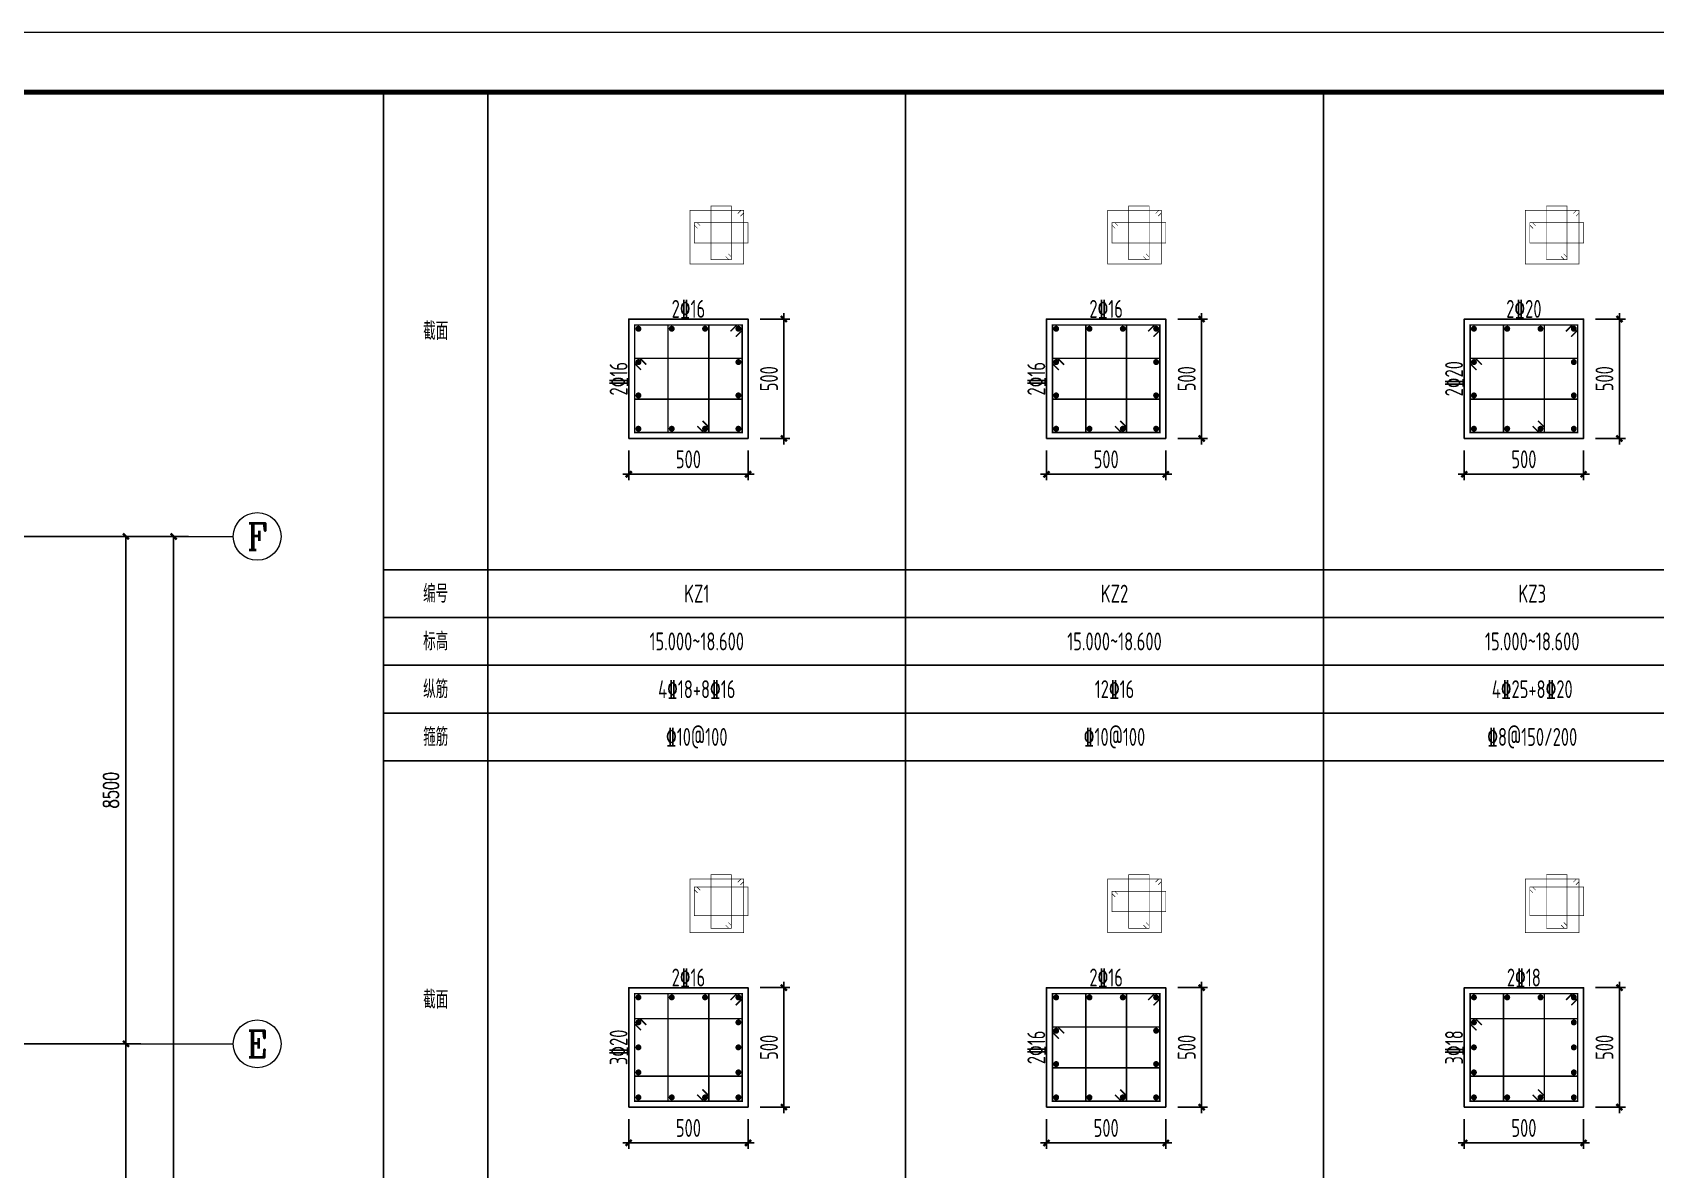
# Model space of a CAD drawing. Extents: x 3968514 to 5230306, y -516551 to -228246.
# Drawn here: x 4978989 to 5006187, y -319199 to -300153 of the extents above; entities that cross this region are included whole.
import ezdxf
from ezdxf.enums import TextEntityAlignment as Align

# ---------------------------------------------------------------- set-up
doc = ezdxf.new("R2010")
doc.units = 0
doc.header["$LTSCALE"] = 1000
doc.header["$MEASUREMENT"] = 0
for name, color, linetype, lineweight in [('AXIS', 3, 'Continuous', 15), ('AXIS_TEXT', 7, 'Continuous', 15), ('COLU-DE', 7, 'Continuous', 25), ('COLU-DE-DIM', 3, 'Continuous', 25), ('COLU-YW', 7, 'Continuous', 25), ('FRAME', 3, 'Continuous', 18), ('REIN-D', 6, 'Continuous', 50), ('REIN-L', 1, 'Continuous', 50), ('TAB', 144, 'Continuous', 25), ('TAB-TEXT', 7, 'Continuous', 25)]:
    doc.layers.add(name, color=color, linetype=linetype, lineweight=lineweight)
doc.styles.add('_TCH_AXIS', font='COMPLEX', dxfattribs={"bigfont": 'GBCBIG'})
doc.styles.add('_TCH_DIM_T3', font='SIMPLEX.shx', dxfattribs={"width": 0.7, "bigfont": 'GBCBIG.shx'})
doc.styles.add('COMPLEX', font='COMPLEX')
doc.styles.add('FromPkpm', font='Tssdeng.shx', dxfattribs={"width": 0.7, "bigfont": 'hztxt.shx'})
doc.dimstyles.new('_TCH_ARCH&&100', dxfattribs={"dimtxt": 255, "dimasz": 100, "dimexe": 250, "dimexo": 300, "dimgap": 122.5, "dimtad": 1, "dimdec": 0, "dimzin": 0, "dimdsep": 46, "dimtxsty": '_TCH_DIM_T3', "dimblk": 'ARCHTICK', "dimcen": 0.09, "dimclrt": 7, "dimazin": 2, "dimtfac": 1, "dimtdec": 0, "dimtix": 1, "dimtmove": 2, "dimatfit": 3, "dimfxl": 150, "dimtolj": 1, "dimtzin": 0, "dimarcsym": 0})
doc.dimstyles.new('Pkpm_1', dxfattribs={"dimtxt": 250, "dimasz": 100, "dimexe": 100, "dimexo": 0.0625, "dimgap": 100, "dimtad": 1, "dimdec": 0, "dimrnd": 1, "dimzin": 0, "dimdsep": 46, "dimtxsty": 'FromPkpm', "dimblk1": 'ARCHTICK', "dimblk2": 'ARCHTICK', "dimsah": 1, "dimcen": 0.09, "dimdle": 100, "dimadec": 0, "dimazin": 0, "dimtfac": 1, "dimtdec": 0, "dimtix": 1, "dimtmove": 2, "dimatfit": 1, "dimfxl": 1, "dimtolj": 1, "dimtzin": 0, "dimarcsym": 0})

# ---------------------------------------------------------------- blocks, each defined once
blk = doc.blocks.new('A$C0B803521')
at = {"layer": 'FRAME', "lineweight": 18}
blk.add_line((-15943, 93652), (-100043, 93652), dxfattribs=at)
at = {"layer": 'FRAME', "lineweight": 140}
blk.add_line((-16943, 92652), (-97543, 92652), dxfattribs=at)
blk = doc.blocks.new('_ArchTick')
at = {"color": 0, "linetype": 'ByBlock', "const_width": 0.4}
blk.add_lwpolyline([(-0.5, -0.5), (0.5, 0.5)], dxfattribs=at)
blk = doc.blocks.new('*D685')
at = {"layer": 'COLU-DE-DIM', "color": 0, "lineweight": -2, "transparency": 16777216}
for p, q in [((5002981, -318353), (5002981, -318853)), ((5004981, -318353), (5004981, -318853)), ((5002881, -318753), (5005081, -318753))]:
    blk.add_line(p, q, dxfattribs=at)
at = {"layer": 'Defpoints', "color": 0, "transparency": 16777216}
for p in [(5002981, -318153), (5004981, -318153), (5004981, -318753)]:
    blk.add_point(p, dxfattribs=at)
at = {"layer": 'COLU-DE-DIM', "color": 0, "lineweight": -2, "transparency": 16777216, "xscale": 100, "yscale": 100, "zscale": 100, "rotation": 180}
blk.add_blockref('_ArchTick', (5002981, -318753), dxfattribs=at)
at = {"layer": 'COLU-DE-DIM', "color": 0, "lineweight": -2, "transparency": 16777216, "xscale": 100, "yscale": 100, "zscale": 100}
blk.add_blockref('_ArchTick', (5004981, -318753), dxfattribs=at)
at = {"layer": 'COLU-DE-DIM', "color": 7, "transparency": 16777216, "insert": (5003981, -318503), "char_height": 300, "attachment_point": 5, "style": 'FromPkpm'}
blk.add_mtext('\\A1;500', dxfattribs=at)
blk = doc.blocks.new('*D684')
at = {"layer": 'COLU-DE-DIM', "color": 0, "lineweight": -2, "transparency": 16777216}
for p, q in [((5005181, -316153), (5005681, -316153)), ((5005581, -318253), (5005581, -316053)), ((5005181, -318153), (5005681, -318153))]:
    blk.add_line(p, q, dxfattribs=at)
at = {"layer": 'Defpoints', "color": 0, "transparency": 16777216}
for p in [(5004981, -316153), (5005581, -316153), (5004981, -318153)]:
    blk.add_point(p, dxfattribs=at)
at = {"layer": 'COLU-DE-DIM', "color": 0, "lineweight": -2, "transparency": 16777216, "xscale": 100, "yscale": 100, "zscale": 100}
for p, rotation in [((5005581, -316153), 90), ((5005581, -318153), 270)]:
    blk.add_blockref('_ArchTick', p, dxfattribs=dict(at, rotation=rotation))
at = {"layer": 'COLU-DE-DIM', "color": 7, "transparency": 16777216, "insert": (5005331, -317153), "char_height": 300, "attachment_point": 5, "rotation": 90, "style": 'FromPkpm'}
blk.add_mtext('\\A1;500', dxfattribs=at)
blk = doc.blocks.new('*D683')
at = {"layer": 'COLU-DE-DIM', "color": 0, "lineweight": -2, "transparency": 16777216}
for p, q in [((4988981, -318353), (4988981, -318853)), ((4990981, -318353), (4990981, -318853)), ((4988881, -318753), (4991081, -318753))]:
    blk.add_line(p, q, dxfattribs=at)
at = {"layer": 'Defpoints', "color": 0, "transparency": 16777216}
for p in [(4988981, -318153), (4990981, -318153), (4990981, -318753)]:
    blk.add_point(p, dxfattribs=at)
at = {"layer": 'COLU-DE-DIM', "color": 0, "lineweight": -2, "transparency": 16777216, "xscale": 100, "yscale": 100, "zscale": 100, "rotation": 180}
blk.add_blockref('_ArchTick', (4988981, -318753), dxfattribs=at)
at = {"layer": 'COLU-DE-DIM', "color": 0, "lineweight": -2, "transparency": 16777216, "xscale": 100, "yscale": 100, "zscale": 100}
blk.add_blockref('_ArchTick', (4990981, -318753), dxfattribs=at)
at = {"layer": 'COLU-DE-DIM', "color": 7, "transparency": 16777216, "insert": (4989981, -318503), "char_height": 300, "attachment_point": 5, "style": 'FromPkpm'}
blk.add_mtext('\\A1;500', dxfattribs=at)
blk = doc.blocks.new('*D682')
at = {"layer": 'COLU-DE-DIM', "color": 0, "lineweight": -2, "transparency": 16777216}
for p, q in [((4991181, -316153), (4991681, -316153)), ((4991581, -318253), (4991581, -316053)), ((4991181, -318153), (4991681, -318153))]:
    blk.add_line(p, q, dxfattribs=at)
at = {"layer": 'Defpoints', "color": 0, "transparency": 16777216}
for p in [(4990981, -316153), (4991581, -316153), (4990981, -318153)]:
    blk.add_point(p, dxfattribs=at)
at = {"layer": 'COLU-DE-DIM', "color": 0, "lineweight": -2, "transparency": 16777216, "xscale": 100, "yscale": 100, "zscale": 100}
for p, rotation in [((4991581, -316153), 90), ((4991581, -318153), 270)]:
    blk.add_blockref('_ArchTick', p, dxfattribs=dict(at, rotation=rotation))
at = {"layer": 'COLU-DE-DIM', "color": 7, "transparency": 16777216, "insert": (4991331, -317153), "char_height": 300, "attachment_point": 5, "rotation": 90, "style": 'FromPkpm'}
blk.add_mtext('\\A1;500', dxfattribs=at)
blk = doc.blocks.new('*D701')
at = {"layer": 'COLU-DE-DIM', "color": 0, "lineweight": -2, "transparency": 16777216}
for p, q in [((5002981, -318353), (5002981, -318853)), ((5004981, -318353), (5004981, -318853)), ((5002881, -318753), (5005081, -318753))]:
    blk.add_line(p, q, dxfattribs=at)
at = {"layer": 'Defpoints', "color": 0, "transparency": 16777216}
for p in [(5002981, -318153), (5004981, -318153), (5004981, -318753)]:
    blk.add_point(p, dxfattribs=at)
at = {"layer": 'COLU-DE-DIM', "color": 0, "lineweight": -2, "transparency": 16777216, "xscale": 100, "yscale": 100, "zscale": 100, "rotation": 180}
blk.add_blockref('_ArchTick', (5002981, -318753), dxfattribs=at)
at = {"layer": 'COLU-DE-DIM', "color": 0, "lineweight": -2, "transparency": 16777216, "xscale": 100, "yscale": 100, "zscale": 100}
blk.add_blockref('_ArchTick', (5004981, -318753), dxfattribs=at)
at = {"layer": 'COLU-DE-DIM', "color": 7, "transparency": 16777216, "insert": (5003981, -318503), "char_height": 300, "attachment_point": 5, "style": 'FromPkpm'}
blk.add_mtext('\\A1;500', dxfattribs=at)
blk = doc.blocks.new('*D700')
at = {"layer": 'COLU-DE-DIM', "color": 0, "lineweight": -2, "transparency": 16777216}
for p, q in [((5005181, -316153), (5005681, -316153)), ((5005581, -318253), (5005581, -316053)), ((5005181, -318153), (5005681, -318153))]:
    blk.add_line(p, q, dxfattribs=at)
at = {"layer": 'Defpoints', "color": 0, "transparency": 16777216}
for p in [(5004981, -316153), (5005581, -316153), (5004981, -318153)]:
    blk.add_point(p, dxfattribs=at)
at = {"layer": 'COLU-DE-DIM', "color": 0, "lineweight": -2, "transparency": 16777216, "xscale": 100, "yscale": 100, "zscale": 100}
for p, rotation in [((5005581, -316153), 90), ((5005581, -318153), 270)]:
    blk.add_blockref('_ArchTick', p, dxfattribs=dict(at, rotation=rotation))
at = {"layer": 'COLU-DE-DIM', "color": 7, "transparency": 16777216, "insert": (5005331, -317153), "char_height": 300, "attachment_point": 5, "rotation": 90, "style": 'FromPkpm'}
blk.add_mtext('\\A1;500', dxfattribs=at)
blk = doc.blocks.new('*D699')
at = {"layer": 'COLU-DE-DIM', "color": 0, "lineweight": -2, "transparency": 16777216}
for p, q in [((4995981, -318353), (4995981, -318853)), ((4997981, -318353), (4997981, -318853)), ((4995881, -318753), (4998081, -318753))]:
    blk.add_line(p, q, dxfattribs=at)
at = {"layer": 'Defpoints', "color": 0, "transparency": 16777216}
for p in [(4995981, -318153), (4997981, -318153), (4997981, -318753)]:
    blk.add_point(p, dxfattribs=at)
at = {"layer": 'COLU-DE-DIM', "color": 0, "lineweight": -2, "transparency": 16777216, "xscale": 100, "yscale": 100, "zscale": 100, "rotation": 180}
blk.add_blockref('_ArchTick', (4995981, -318753), dxfattribs=at)
at = {"layer": 'COLU-DE-DIM', "color": 0, "lineweight": -2, "transparency": 16777216, "xscale": 100, "yscale": 100, "zscale": 100}
blk.add_blockref('_ArchTick', (4997981, -318753), dxfattribs=at)
at = {"layer": 'COLU-DE-DIM', "color": 7, "transparency": 16777216, "insert": (4996981, -318503), "char_height": 300, "attachment_point": 5, "style": 'FromPkpm'}
blk.add_mtext('\\A1;500', dxfattribs=at)
blk = doc.blocks.new('*D698')
at = {"layer": 'COLU-DE-DIM', "color": 0, "lineweight": -2, "transparency": 16777216}
for p, q in [((4998181, -316153), (4998681, -316153)), ((4998581, -318253), (4998581, -316053)), ((4998181, -318153), (4998681, -318153))]:
    blk.add_line(p, q, dxfattribs=at)
at = {"layer": 'Defpoints', "color": 0, "transparency": 16777216}
for p in [(4997981, -316153), (4998581, -316153), (4997981, -318153)]:
    blk.add_point(p, dxfattribs=at)
at = {"layer": 'COLU-DE-DIM', "color": 0, "lineweight": -2, "transparency": 16777216, "xscale": 100, "yscale": 100, "zscale": 100}
for p, rotation in [((4998581, -316153), 90), ((4998581, -318153), 270)]:
    blk.add_blockref('_ArchTick', p, dxfattribs=dict(at, rotation=rotation))
at = {"layer": 'COLU-DE-DIM', "color": 7, "transparency": 16777216, "insert": (4998331, -317153), "char_height": 300, "attachment_point": 5, "rotation": 90, "style": 'FromPkpm'}
blk.add_mtext('\\A1;500', dxfattribs=at)
blk = doc.blocks.new('*D691')
at = {"layer": 'COLU-DE-DIM', "color": 0, "lineweight": -2, "transparency": 16777216}
for p, q in [((4988981, -318353), (4988981, -318853)), ((4990981, -318353), (4990981, -318853)), ((4988881, -318753), (4991081, -318753))]:
    blk.add_line(p, q, dxfattribs=at)
at = {"layer": 'Defpoints', "color": 0, "transparency": 16777216}
for p in [(4988981, -318153), (4990981, -318153), (4990981, -318753)]:
    blk.add_point(p, dxfattribs=at)
at = {"layer": 'COLU-DE-DIM', "color": 0, "lineweight": -2, "transparency": 16777216, "xscale": 100, "yscale": 100, "zscale": 100, "rotation": 180}
blk.add_blockref('_ArchTick', (4988981, -318753), dxfattribs=at)
at = {"layer": 'COLU-DE-DIM', "color": 0, "lineweight": -2, "transparency": 16777216, "xscale": 100, "yscale": 100, "zscale": 100}
blk.add_blockref('_ArchTick', (4990981, -318753), dxfattribs=at)
at = {"layer": 'COLU-DE-DIM', "color": 7, "transparency": 16777216, "insert": (4989981, -318503), "char_height": 300, "attachment_point": 5, "style": 'FromPkpm'}
blk.add_mtext('\\A1;500', dxfattribs=at)
blk = doc.blocks.new('*D690')
at = {"layer": 'COLU-DE-DIM', "color": 0, "lineweight": -2, "transparency": 16777216}
for p, q in [((4991181, -316153), (4991681, -316153)), ((4991581, -318253), (4991581, -316053)), ((4991181, -318153), (4991681, -318153))]:
    blk.add_line(p, q, dxfattribs=at)
at = {"layer": 'Defpoints', "color": 0, "transparency": 16777216}
for p in [(4990981, -316153), (4991581, -316153), (4990981, -318153)]:
    blk.add_point(p, dxfattribs=at)
at = {"layer": 'COLU-DE-DIM', "color": 0, "lineweight": -2, "transparency": 16777216, "xscale": 100, "yscale": 100, "zscale": 100}
for p, rotation in [((4991581, -316153), 90), ((4991581, -318153), 270)]:
    blk.add_blockref('_ArchTick', p, dxfattribs=dict(at, rotation=rotation))
at = {"layer": 'COLU-DE-DIM', "color": 7, "transparency": 16777216, "insert": (4991331, -317153), "char_height": 300, "attachment_point": 5, "rotation": 90, "style": 'FromPkpm'}
blk.add_mtext('\\A1;500', dxfattribs=at)
blk = doc.blocks.new('*D677')
at = {"layer": 'COLU-DE-DIM', "color": 0, "lineweight": -2, "transparency": 16777216}
for p, q in [((4988981, -307153), (4988981, -307653)), ((4990981, -307153), (4990981, -307653)), ((4988881, -307553), (4991081, -307553))]:
    blk.add_line(p, q, dxfattribs=at)
at = {"layer": 'Defpoints', "color": 0, "transparency": 16777216}
for p in [(4988981, -306953), (4990981, -306953), (4990981, -307553)]:
    blk.add_point(p, dxfattribs=at)
at = {"layer": 'COLU-DE-DIM', "color": 0, "lineweight": -2, "transparency": 16777216, "xscale": 100, "yscale": 100, "zscale": 100, "rotation": 180}
blk.add_blockref('_ArchTick', (4988981, -307553), dxfattribs=at)
at = {"layer": 'COLU-DE-DIM', "color": 0, "lineweight": -2, "transparency": 16777216, "xscale": 100, "yscale": 100, "zscale": 100}
blk.add_blockref('_ArchTick', (4990981, -307553), dxfattribs=at)
at = {"layer": 'COLU-DE-DIM', "color": 7, "transparency": 16777216, "insert": (4989981, -307303), "char_height": 300, "attachment_point": 5, "style": 'FromPkpm'}
blk.add_mtext('\\A1;500', dxfattribs=at)
blk = doc.blocks.new('*D676')
at = {"layer": 'COLU-DE-DIM', "color": 0, "lineweight": -2, "transparency": 16777216}
for p, q in [((4991581, -307053), (4991581, -304853)), ((4991181, -304953), (4991681, -304953)), ((4991181, -306953), (4991681, -306953))]:
    blk.add_line(p, q, dxfattribs=at)
at = {"layer": 'Defpoints', "color": 0, "transparency": 16777216}
for p in [(4990981, -304953), (4991581, -304953), (4990981, -306953)]:
    blk.add_point(p, dxfattribs=at)
at = {"layer": 'COLU-DE-DIM', "color": 0, "lineweight": -2, "transparency": 16777216, "xscale": 100, "yscale": 100, "zscale": 100}
for p, rotation in [((4991581, -304953), 90), ((4991581, -306953), 270)]:
    blk.add_blockref('_ArchTick', p, dxfattribs=dict(at, rotation=rotation))
at = {"layer": 'COLU-DE-DIM', "color": 7, "transparency": 16777216, "insert": (4991331, -305953), "char_height": 300, "attachment_point": 5, "rotation": 90, "style": 'FromPkpm'}
blk.add_mtext('\\A1;500', dxfattribs=at)
blk = doc.blocks.new('*D669')
at = {"layer": 'COLU-DE-DIM', "color": 0, "lineweight": -2, "transparency": 16777216}
for p, q in [((4995981, -307153), (4995981, -307653)), ((4997981, -307153), (4997981, -307653)), ((4995881, -307553), (4998081, -307553))]:
    blk.add_line(p, q, dxfattribs=at)
at = {"layer": 'Defpoints', "color": 0, "transparency": 16777216}
for p in [(4995981, -306953), (4997981, -306953), (4997981, -307553)]:
    blk.add_point(p, dxfattribs=at)
at = {"layer": 'COLU-DE-DIM', "color": 0, "lineweight": -2, "transparency": 16777216, "xscale": 100, "yscale": 100, "zscale": 100, "rotation": 180}
blk.add_blockref('_ArchTick', (4995981, -307553), dxfattribs=at)
at = {"layer": 'COLU-DE-DIM', "color": 0, "lineweight": -2, "transparency": 16777216, "xscale": 100, "yscale": 100, "zscale": 100}
blk.add_blockref('_ArchTick', (4997981, -307553), dxfattribs=at)
at = {"layer": 'COLU-DE-DIM', "color": 7, "transparency": 16777216, "insert": (4996981, -307303), "char_height": 300, "attachment_point": 5, "style": 'FromPkpm'}
blk.add_mtext('\\A1;500', dxfattribs=at)
blk = doc.blocks.new('*D668')
at = {"layer": 'COLU-DE-DIM', "color": 0, "lineweight": -2, "transparency": 16777216}
for p, q in [((4998581, -307053), (4998581, -304853)), ((4998181, -304953), (4998681, -304953)), ((4998181, -306953), (4998681, -306953))]:
    blk.add_line(p, q, dxfattribs=at)
at = {"layer": 'Defpoints', "color": 0, "transparency": 16777216}
for p in [(4997981, -304953), (4998581, -304953), (4997981, -306953)]:
    blk.add_point(p, dxfattribs=at)
at = {"layer": 'COLU-DE-DIM', "color": 0, "lineweight": -2, "transparency": 16777216, "xscale": 100, "yscale": 100, "zscale": 100}
for p, rotation in [((4998581, -304953), 90), ((4998581, -306953), 270)]:
    blk.add_blockref('_ArchTick', p, dxfattribs=dict(at, rotation=rotation))
at = {"layer": 'COLU-DE-DIM', "color": 7, "transparency": 16777216, "insert": (4998331, -305953), "char_height": 300, "attachment_point": 5, "rotation": 90, "style": 'FromPkpm'}
blk.add_mtext('\\A1;500', dxfattribs=at)
blk = doc.blocks.new('*D667')
at = {"layer": 'COLU-DE-DIM', "color": 0, "lineweight": -2, "transparency": 16777216}
for p, q in [((5002981, -307153), (5002981, -307653)), ((5004981, -307153), (5004981, -307653)), ((5002881, -307553), (5005081, -307553))]:
    blk.add_line(p, q, dxfattribs=at)
at = {"layer": 'Defpoints', "color": 0, "transparency": 16777216}
for p in [(5002981, -306953), (5004981, -306953), (5004981, -307553)]:
    blk.add_point(p, dxfattribs=at)
at = {"layer": 'COLU-DE-DIM', "color": 0, "lineweight": -2, "transparency": 16777216, "xscale": 100, "yscale": 100, "zscale": 100, "rotation": 180}
blk.add_blockref('_ArchTick', (5002981, -307553), dxfattribs=at)
at = {"layer": 'COLU-DE-DIM', "color": 0, "lineweight": -2, "transparency": 16777216, "xscale": 100, "yscale": 100, "zscale": 100}
blk.add_blockref('_ArchTick', (5004981, -307553), dxfattribs=at)
at = {"layer": 'COLU-DE-DIM', "color": 7, "transparency": 16777216, "insert": (5003981, -307303), "char_height": 300, "attachment_point": 5, "style": 'FromPkpm'}
blk.add_mtext('\\A1;500', dxfattribs=at)
blk = doc.blocks.new('*D666')
at = {"layer": 'COLU-DE-DIM', "color": 0, "lineweight": -2, "transparency": 16777216}
for p, q in [((5005581, -307053), (5005581, -304853)), ((5005181, -304953), (5005681, -304953)), ((5005181, -306953), (5005681, -306953))]:
    blk.add_line(p, q, dxfattribs=at)
at = {"layer": 'Defpoints', "color": 0, "transparency": 16777216}
for p in [(5004981, -304953), (5005581, -304953), (5004981, -306953)]:
    blk.add_point(p, dxfattribs=at)
at = {"layer": 'COLU-DE-DIM', "color": 0, "lineweight": -2, "transparency": 16777216, "xscale": 100, "yscale": 100, "zscale": 100}
for p, rotation in [((5005581, -304953), 90), ((5005581, -306953), 270)]:
    blk.add_blockref('_ArchTick', p, dxfattribs=dict(at, rotation=rotation))
at = {"layer": 'COLU-DE-DIM', "color": 7, "transparency": 16777216, "insert": (5005331, -305953), "char_height": 300, "attachment_point": 5, "rotation": 90, "style": 'FromPkpm'}
blk.add_mtext('\\A1;500', dxfattribs=at)
blk = doc.blocks.new('_AXISO')
blk.add_circle((0, 0), 0.5)
at = {"layer": 'AXIS_TEXT', "style": 'COMPLEX', "width": 1.041667}
blk.add_attdef('A', text='', height=0.56, dxfattribs=at).set_placement((-0.25, -0.28), (0.25, -0.28), align=Align.FIT)
blk = doc.blocks.new('*D1347')
at = {"layer": 'AXIS', "color": 0, "lineweight": -2, "transparency": 16777216}
for p, q in [((19300, 0), (22550, 0)), ((22300, -42000), (22300, 0)), ((19300, -42000), (22550, -42000))]:
    blk.add_line(p, q, dxfattribs=at)
at = {"layer": 'Defpoints', "color": 0, "transparency": 16777216}
for p in [(19000, 0), (22300, 0), (19000, -42000)]:
    blk.add_point(p, dxfattribs=at)
at = {"layer": 'AXIS', "color": 0, "lineweight": -2, "transparency": 16777216, "xscale": 100, "yscale": 100, "zscale": 100}
for p, rotation in [((22300, 0), 90), ((22300, -42000), 270)]:
    blk.add_blockref('_ArchTick', p, dxfattribs=dict(at, rotation=rotation))
at = {"layer": 'AXIS', "color": 7, "transparency": 16777216, "insert": (22050, -21000), "char_height": 255, "attachment_point": 5, "rotation": 90, "style": '_TCH_DIM_T3'}
blk.add_mtext('\\A1;42000', dxfattribs=at)
blk = doc.blocks.new('*D1351')
at = {"layer": 'AXIS', "color": 0, "lineweight": -2, "transparency": 16777216}
for p, q in [((19300, -8500), (21750, -8500)), ((21500, -17000), (21500, -8500)), ((19300, -17000), (21750, -17000))]:
    blk.add_line(p, q, dxfattribs=at)
at = {"layer": 'Defpoints', "color": 0, "transparency": 16777216}
for p in [(19000, -8500), (21500, -8500), (19000, -17000)]:
    blk.add_point(p, dxfattribs=at)
at = {"layer": 'AXIS', "color": 0, "lineweight": -2, "transparency": 16777216, "xscale": 100, "yscale": 100, "zscale": 100}
for p, rotation in [((21500, -8500), 90), ((21500, -17000), 270)]:
    blk.add_blockref('_ArchTick', p, dxfattribs=dict(at, rotation=rotation))
at = {"layer": 'AXIS', "color": 7, "transparency": 16777216, "insert": (21250, -12750), "char_height": 255, "attachment_point": 5, "rotation": 90, "style": '_TCH_DIM_T3'}
blk.add_mtext('\\A1;8500', dxfattribs=at)
blk = doc.blocks.new('*D1352')
at = {"layer": 'AXIS', "color": 0, "lineweight": -2, "transparency": 16777216}
for p, q in [((19300, 0), (21750, 0)), ((21500, -8500), (21500, 0)), ((19300, -8500), (21750, -8500))]:
    blk.add_line(p, q, dxfattribs=at)
at = {"layer": 'Defpoints', "color": 0, "transparency": 16777216}
for p in [(19000, 0), (21500, 0), (19000, -8500)]:
    blk.add_point(p, dxfattribs=at)
at = {"layer": 'AXIS', "color": 0, "lineweight": -2, "transparency": 16777216, "xscale": 100, "yscale": 100, "zscale": 100}
for p, rotation in [((21500, 0), 90), ((21500, -8500), 270)]:
    blk.add_blockref('_ArchTick', p, dxfattribs=dict(at, rotation=rotation))
at = {"layer": 'AXIS', "color": 7, "transparency": 16777216, "insert": (21250, -4250), "char_height": 255, "attachment_point": 5, "rotation": 90, "style": '_TCH_DIM_T3'}
blk.add_mtext('\\A1;8500', dxfattribs=at)
blk = doc.blocks.new('A$Cbcbeac01')
at = {"layer": 'AXIS'}
for p, q in [((19300, 0), (23300, 0)), ((19300, -8500), (23300, -8500))]:
    blk.add_line(p, q, dxfattribs=at)
ref = blk.add_blockref('_AXISO', (23700, 0), dxfattribs=dict(at, xscale=800, yscale=800, zscale=800))
ref.add_attrib('A', 'F', dxfattribs={"layer": 'AXIS_TEXT', "height": 448.3, "style": '_TCH_AXIS', "width": 0.982456}).set_placement((23532.2, -224.2), (23867.8, -224.2), align=Align.FIT)
ref = blk.add_blockref('_AXISO', (23700, -8500), dxfattribs=dict(at, xscale=800, yscale=800, zscale=800))
ref.add_attrib('A', 'E', dxfattribs={"layer": 'AXIS_TEXT', "height": 448.3, "style": '_TCH_AXIS', "width": 0.982456}).set_placement((23532.2, -8724.2), (23867.8, -8724.2), align=Align.FIT)
for p1, p2, distance, picture, middle in [((19000, -42000), (19000, 0), -3300, '*D1347', (22050, -21000)), ((19000, -8500), (19000, 0), -2500, '*D1352', (21250, -4250)), ((19000, -17000), (19000, -8500), -2500, '*D1351', (21250, -12750))]:
    dim = blk.add_aligned_dim(p1=p1, p2=p2, distance=distance, dimstyle='_TCH_ARCH&&100', dxfattribs=at)
    dim.commit()
    dim.dimension.update_dxf_attribs({"geometry": picture, "text_midpoint": middle})

msp = doc.modelspace()

# ---------------------------------------------------------------- linework, layer by layer
at = {"layer": 'COLU-DE'}
for points in [[(4988980.72951, -306953.30351), (4990980.72951, -306953.30351), (4990980.72951, -304953.30351), (4988980.72951, -304953.30351)], [(4995980.72951, -306953.30351), (4997980.72951, -306953.30351), (4997980.72951, -304953.30351), (4995980.72951, -304953.30351)], [(5002980.72951, -306953.30351), (5004980.72951, -306953.30351), (5004980.72951, -304953.30351), (5002980.72951, -304953.30351)], [(4988980.72951, -318153.30351), (4990980.72951, -318153.30351), (4990980.72951, -316153.30351), (4988980.72951, -316153.30351)], [(4995980.72951, -318153.30351), (4997980.72951, -318153.30351), (4997980.72951, -316153.30351), (4995980.72951, -316153.30351)], [(5002980.72951, -318153.30351), (5004980.72951, -318153.30351), (5004980.72951, -316153.30351), (5002980.72951, -316153.30351)]]:
    msp.add_lwpolyline(points, close=True, dxfattribs=at)
at = {"layer": 'REIN-D', "const_width": 50}
for points in [[(4989168.22951, -305115.80351, 1), (4989118.22951, -305115.80351, 1)], [(4989726.56252, -305115.80351, 1), (4989676.56252, -305115.80351, 1)], [(4990284.8965, -305115.80351, 1), (4990234.8965, -305115.80351, 1)], [(4990843.22951, -305115.80351, 1), (4990793.22951, -305115.80351, 1)], [(4996168.22951, -305115.80351, 1), (4996118.22951, -305115.80351, 1)], [(4996726.56276, -305115.80351, 1), (4996676.56276, -305115.80351, 1)], [(4997284.89626, -305115.80351, 1), (4997234.89626, -305115.80351, 1)], [(4997843.22951, -305115.80351, 1), (4997793.22951, -305115.80351, 1)], [(5003168.22951, -305115.80351, 1), (5003118.22951, -305115.80351, 1)], [(5003726.56276, -305115.80351, 1), (5003676.56276, -305115.80351, 1)], [(5004284.89626, -305115.80351, 1), (5004234.89626, -305115.80351, 1)], [(5004843.22951, -305115.80351, 1), (5004793.22951, -305115.80351, 1)], [(4989168.22951, -305674.13652, 1), (4989118.22951, -305674.13652, 1)], [(4990843.22951, -305674.13652, 1), (4990793.22951, -305674.13652, 1)], [(4996168.22951, -305674.13652, 1), (4996118.22951, -305674.13652, 1)], [(4997843.22951, -305674.13652, 1), (4997793.22951, -305674.13652, 1)], [(5003168.22951, -305674.13652, 1), (5003118.22951, -305674.13652, 1)], [(5004843.22951, -305674.13652, 1), (5004793.22951, -305674.13652, 1)], [(4989168.22951, -306232.4705, 1), (4989118.22951, -306232.4705, 1)], [(4990843.22951, -306232.4705, 1), (4990793.22951, -306232.4705, 1)], [(4996168.22951, -306232.4705, 1), (4996118.22951, -306232.4705, 1)], [(4997843.22951, -306232.4705, 1), (4997793.22951, -306232.4705, 1)], [(5003168.22951, -306232.4705, 1), (5003118.22951, -306232.4705, 1)], [(5004843.22951, -306232.4705, 1), (5004793.22951, -306232.4705, 1)], [(4989168.22951, -306790.80351, 1), (4989118.22951, -306790.80351, 1)], [(4989726.56252, -306790.80351, 1), (4989676.56252, -306790.80351, 1)], [(4990284.8965, -306790.80351, 1), (4990234.8965, -306790.80351, 1)], [(4990843.22951, -306790.80351, 1), (4990793.22951, -306790.80351, 1)], [(4996168.22951, -306790.80351, 1), (4996118.22951, -306790.80351, 1)], [(4996726.56276, -306790.80351, 1), (4996676.56276, -306790.80351, 1)], [(4997284.89626, -306790.80351, 1), (4997234.89626, -306790.80351, 1)], [(4997843.22951, -306790.80351, 1), (4997793.22951, -306790.80351, 1)], [(5003168.22951, -306790.80351, 1), (5003118.22951, -306790.80351, 1)], [(5003726.56276, -306790.80351, 1), (5003676.56276, -306790.80351, 1)], [(5004284.89626, -306790.80351, 1), (5004234.89626, -306790.80351, 1)], [(5004843.22951, -306790.80351, 1), (5004793.22951, -306790.80351, 1)], [(4989168.22951, -316315.80351, 1), (4989118.22951, -316315.80351, 1)], [(4989726.56349, -316315.80351, 1), (4989676.56349, -316315.80351, 1)], [(4990284.89552, -316315.80351, 1), (4990234.89552, -316315.80351, 1)], [(4990843.22951, -316315.80351, 1), (4990793.22951, -316315.80351, 1)], [(4996168.22951, -316315.80351, 1), (4996118.22951, -316315.80351, 1)], [(4996726.56349, -316315.80351, 1), (4996676.56349, -316315.80351, 1)], [(4997284.89552, -316315.80351, 1), (4997234.89552, -316315.80351, 1)], [(4997843.22951, -316315.80351, 1), (4997793.22951, -316315.80351, 1)], [(5003168.22951, -316315.80351, 1), (5003118.22951, -316315.80351, 1)], [(5003726.56154, -316315.80351, 1), (5003676.56154, -316315.80351, 1)], [(5004284.89748, -316315.80351, 1), (5004234.89748, -316315.80351, 1)], [(5004843.22951, -316315.80351, 1), (5004793.22951, -316315.80351, 1)], [(4989168.22951, -316734.55351, 1), (4989118.22951, -316734.55351, 1)], [(4990843.22951, -316734.55351, 1), (4990793.22951, -316734.55351, 1)], [(4996168.22951, -316874.13652, 1), (4996118.22951, -316874.13652, 1)], [(4997843.22951, -316874.13652, 1), (4997793.22951, -316874.13652, 1)], [(5003168.22951, -316734.55351, 1), (5003118.22951, -316734.55351, 1)], [(5004843.22951, -316734.55351, 1), (5004793.22951, -316734.55351, 1)], [(4989168.22951, -317153.30351, 1), (4989118.22951, -317153.30351, 1)], [(4990843.22951, -317153.30351, 1), (4990793.22951, -317153.30351, 1)], [(5003168.22951, -317153.30351, 1), (5003118.22951, -317153.30351, 1)], [(5004843.22951, -317153.30351, 1), (5004793.22951, -317153.30351, 1)], [(4996168.22951, -317432.4705, 1), (4996118.22951, -317432.4705, 1)], [(4997843.22951, -317432.4705, 1), (4997793.22951, -317432.4705, 1)], [(4989168.22951, -317572.05351, 1), (4989118.22951, -317572.05351, 1)], [(4990843.22951, -317572.05351, 1), (4990793.22951, -317572.05351, 1)], [(5003168.22951, -317572.05351, 1), (5003118.22951, -317572.05351, 1)], [(5004843.22951, -317572.05351, 1), (5004793.22951, -317572.05351, 1)], [(4989168.22951, -317990.80351, 1), (4989118.22951, -317990.80351, 1)], [(4989726.56349, -317990.80351, 1), (4989676.56349, -317990.80351, 1)], [(4990284.89552, -317990.80351, 1), (4990234.89552, -317990.80351, 1)], [(4990843.22951, -317990.80351, 1), (4990793.22951, -317990.80351, 1)], [(4996168.22951, -317990.80351, 1), (4996118.22951, -317990.80351, 1)], [(4996726.56349, -317990.80351, 1), (4996676.56349, -317990.80351, 1)], [(4997284.89552, -317990.80351, 1), (4997234.89552, -317990.80351, 1)], [(4997843.22951, -317990.80351, 1), (4997793.22951, -317990.80351, 1)], [(5003168.22951, -317990.80351, 1), (5003118.22951, -317990.80351, 1)], [(5003726.56154, -317990.80351, 1), (5003676.56154, -317990.80351, 1)], [(5004284.89748, -317990.80351, 1), (5004234.89748, -317990.80351, 1)], [(5004843.22951, -317990.80351, 1), (5004793.22951, -317990.80351, 1)]]:
    msp.add_lwpolyline(points, format="xyb", close=True, dxfattribs=at)
at = {"layer": 'REIN-L'}
for points, const_width in [([(4990852.7383, -303230.48906), (4990905.72951, -303177.49784), (4990905.72951, -303133.30351), (4990005.72951, -303133.30351), (4990005.72951, -304033.30351), (4990905.72951, -304033.30351), (4990905.72951, -303133.30351), (4990861.53517, -303133.30351), (4990808.54396, -303186.29472)], 10), ([(4997852.73805, -303230.48906), (4997905.72951, -303177.49784), (4997905.72951, -303133.30351), (4997005.72951, -303133.30351), (4997005.72951, -304033.30351), (4997905.72951, -304033.30351), (4997905.72951, -303133.30351), (4997861.53517, -303133.30351), (4997808.54396, -303186.29472)], 10), ([(5004852.7383, -303230.48906), (5004905.72951, -303177.49784), (5004905.72951, -303133.30351), (5004005.72951, -303133.30351), (5004005.72951, -304033.30351), (5004905.72951, -304033.30351), (5004905.72951, -303133.30351), (5004861.53517, -303133.30351), (5004808.54396, -303186.29472)], 10), ([(4990774.74709, -305247.6746), (4990880.72951, -305141.69218), (4990880.72951, -305053.30351), (4989080.72951, -305053.30351), (4989080.72951, -306853.30351), (4990880.72951, -306853.30351), (4990880.72951, -305053.30351), (4990792.34084, -305053.30351), (4990686.35842, -305159.28593)], 25), ([(4997774.7466, -305247.6746), (4997880.72951, -305141.69218), (4997880.72951, -305053.30351), (4996080.72951, -305053.30351), (4996080.72951, -306853.30351), (4997880.72951, -306853.30351), (4997880.72951, -305053.30351), (4997792.34108, -305053.30351), (4997686.35842, -305159.28593)], 25), ([(5004774.7466, -305247.6746), (5004880.72951, -305141.69218), (5004880.72951, -305053.30351), (5003080.72951, -305053.30351), (5003080.72951, -306853.30351), (5004880.72951, -306853.30351), (5004880.72951, -305053.30351), (5004792.34133, -305053.30351), (5004686.35842, -305159.28593)], 25), ([(4990852.73732, -314430.48906), (4990905.72951, -314377.49784), (4990905.72951, -314333.30351), (4990005.72951, -314333.30351), (4990005.72951, -315233.30351), (4990905.72951, -315233.30351), (4990905.72951, -314333.30351), (4990861.53615, -314333.30351), (4990808.54396, -314386.29472)], 10), ([(4997852.73732, -314430.48906), (4997905.72951, -314377.49784), (4997905.72951, -314333.30351), (4997005.72951, -314333.30351), (4997005.72951, -315233.30351), (4997905.72951, -315233.30351), (4997905.72951, -314333.30351), (4997861.53615, -314333.30351), (4997808.54396, -314386.29472)], 10), ([(5004852.73732, -314430.48906), (5004905.72951, -314377.49784), (5004905.72951, -314333.30351), (5004005.72951, -314333.30351), (5004005.72951, -315233.30351), (5004905.72951, -315233.30351), (5004905.72951, -314333.30351), (5004861.5342, -314333.30351), (5004808.54201, -314386.29472)], 10), ([(4990774.74709, -316447.6746), (4990880.72951, -316341.69218), (4990880.72951, -316253.30351), (4989080.72951, -316253.30351), (4989080.72951, -318053.30351), (4990880.72951, -318053.30351), (4990880.72951, -316253.30351), (4990792.34084, -316253.30351), (4990686.35842, -316359.28593)], 25), ([(4997774.74709, -316447.6746), (4997880.72951, -316341.69218), (4997880.72951, -316253.30351), (4996080.72951, -316253.30351), (4996080.72951, -318053.30351), (4997880.72951, -318053.30351), (4997880.72951, -316253.30351), (4997792.34084, -316253.30351), (4997686.35842, -316359.28593)], 25), ([(5004774.74513, -316447.6746), (5004880.72951, -316341.69218), (5004880.72951, -316253.30351), (5003080.72951, -316253.30351), (5003080.72951, -318053.30351), (5004880.72951, -318053.30351), (5004880.72951, -316253.30351), (5004792.34279, -316253.30351), (5004686.35842, -316359.28593)], 25)]:
    msp.add_lwpolyline(points, dxfattribs=dict(at, const_width=const_width))
at = {"layer": 'REIN-L', "color": 6}
for points, const_width in [([(4990604.37697, -303905.3123), (4990657.36818, -303958.30351), (4990701.56252, -303958.30351), (4990701.56252, -303058.30351), (4990359.8965, -303058.30351), (4990359.8965, -303958.30351), (4990701.56252, -303958.30351), (4990701.56252, -303914.10917), (4990648.57131, -303861.11796)], 10), ([(4997604.37746, -303905.3123), (4997657.36867, -303958.30351), (4997701.56276, -303958.30351), (4997701.56276, -303058.30351), (4997359.89626, -303058.30351), (4997359.89626, -303958.30351), (4997701.56276, -303958.30351), (4997701.56276, -303914.10917), (4997648.57155, -303861.11796)], 10), ([(5004604.37746, -303905.3123), (5004657.36867, -303958.30351), (5004701.56301, -303958.30351), (5004701.56301, -303058.30351), (5004359.89626, -303058.30351), (5004359.89626, -303958.30351), (5004701.56301, -303958.30351), (5004701.56301, -303914.10917), (5004648.57131, -303861.11796)], 10), ([(4990177.91506, -303390.46171), (4990124.92385, -303337.4705), (4990080.72951, -303337.4705), (4990080.72951, -303679.13652), (4990980.72951, -303679.13652), (4990980.72951, -303337.4705), (4990080.72951, -303337.4705), (4990080.72951, -303381.66435), (4990133.72072, -303434.65605)], 10), ([(4997177.91506, -303390.46171), (4997124.9236, -303337.4705), (4997080.72951, -303337.4705), (4997080.72951, -303679.13652), (4997980.72951, -303679.13652), (4997980.72951, -303337.4705), (4997080.72951, -303337.4705), (4997080.72951, -303381.66435), (4997133.72096, -303434.65605)], 10), ([(5004177.91506, -303390.46171), (5004124.9236, -303337.4705), (5004080.72951, -303337.4705), (5004080.72951, -303679.13652), (5004980.72951, -303679.13652), (5004980.72951, -303337.4705), (5004080.72951, -303337.4705), (5004080.72951, -303381.66435), (5004133.72096, -303434.65605)], 10), ([(4990128.02541, -306747.32109), (4990234.00783, -306853.30351), (4990322.3965, -306853.30351), (4990322.3965, -305053.30351), (4989639.06252, -305053.30351), (4989639.06252, -306853.30351), (4990322.3965, -306853.30351), (4990322.3965, -306764.91484), (4990216.4131, -306658.93242)], 25), ([(4997128.02516, -306747.32109), (4997234.00783, -306853.30351), (4997322.39626, -306853.30351), (4997322.39626, -305053.30351), (4996639.06276, -305053.30351), (4996639.06276, -306853.30351), (4997322.39626, -306853.30351), (4997322.39626, -306764.91484), (4997216.41335, -306658.93242)], 25), ([(5004128.02516, -306747.32109), (5004234.00783, -306853.30351), (5004322.39626, -306853.30351), (5004322.39626, -305053.30351), (5003639.06276, -305053.30351), (5003639.06276, -306853.30351), (5004322.39626, -306853.30351), (5004322.39626, -306764.91484), (5004216.41335, -306658.93242)], 25), ([(4989275.1006, -305717.61992), (4989169.11818, -305611.63652), (4989080.72951, -305611.63652), (4989080.72951, -306294.9705), (4990880.72951, -306294.9705), (4990880.72951, -305611.63652), (4989080.72951, -305611.63652), (4989080.72951, -305700.02519), (4989186.71193, -305806.00761)], 25), ([(4996275.1006, -305717.61992), (4996169.11769, -305611.63652), (4996080.72951, -305611.63652), (4996080.72951, -306294.9705), (4997880.72951, -306294.9705), (4997880.72951, -305611.63652), (4996080.72951, -305611.63652), (4996080.72951, -305700.02519), (4996186.71242, -305806.00761)], 25), ([(5003275.1006, -305717.61992), (5003169.11769, -305611.63652), (5003080.72951, -305611.63652), (5003080.72951, -306294.9705), (5004880.72951, -306294.9705), (5004880.72951, -305611.63652), (5003080.72951, -305611.63652), (5003080.72951, -305700.02519), (5003186.71242, -305806.00761)], 25), ([(4990604.37795, -315105.3123), (4990657.36818, -315158.30351), (4990701.56349, -315158.30351), (4990701.56349, -314258.30351), (4990359.89552, -314258.30351), (4990359.89552, -315158.30351), (4990701.56349, -315158.30351), (4990701.56349, -315114.10917), (4990648.57131, -315061.11796)], 10), ([(4997604.37795, -315105.3123), (4997657.36818, -315158.30351), (4997701.56349, -315158.30351), (4997701.56349, -314258.30351), (4997359.89552, -314258.30351), (4997359.89552, -315158.30351), (4997701.56349, -315158.30351), (4997701.56349, -315114.10917), (4997648.57131, -315061.11796)], 10), ([(5004604.37795, -315105.3123), (5004657.37013, -315158.30351), (5004701.56154, -315158.30351), (5004701.56154, -314258.30351), (5004359.89748, -314258.30351), (5004359.89748, -315158.30351), (5004701.56154, -315158.30351), (5004701.56154, -315114.10917), (5004648.57326, -315061.11796)], 10), ([(4990177.91506, -314520.66972), (4990124.92287, -314467.67851), (4990080.72951, -314467.67851), (4990080.72951, -314948.92851), (4990980.72951, -314948.92851), (4990980.72951, -314467.67851), (4990080.72951, -314467.67851), (4990080.72951, -314511.87284), (4990133.7217, -314564.86406)], 10), ([(4997177.91506, -314590.46171), (4997124.92287, -314537.4705), (4997080.72951, -314537.4705), (4997080.72951, -314879.13652), (4997980.72951, -314879.13652), (4997980.72951, -314537.4705), (4997080.72951, -314537.4705), (4997080.72951, -314581.66435), (4997133.7217, -314634.65605)], 10), ([(5004177.91701, -314520.66972), (5004124.92482, -314467.67851), (5004080.72951, -314467.67851), (5004080.72951, -314948.92851), (5004980.72951, -314948.92851), (5004980.72951, -314467.67851), (5004080.72951, -314467.67851), (5004080.72951, -314511.87284), (5004133.7217, -314564.86406)], 10), ([(4990128.02443, -317947.32109), (4990234.00685, -318053.30351), (4990322.39552, -318053.30351), (4990322.39552, -316253.30351), (4989639.06349, -316253.30351), (4989639.06349, -318053.30351), (4990322.39552, -318053.30351), (4990322.39552, -317964.91484), (4990216.4131, -317858.93242)], 25), ([(4997128.02443, -317947.32109), (4997234.00685, -318053.30351), (4997322.39552, -318053.30351), (4997322.39552, -316253.30351), (4996639.06349, -316253.30351), (4996639.06349, -318053.30351), (4997322.39552, -318053.30351), (4997322.39552, -317964.91484), (4997216.4131, -317858.93242)], 25), ([(5004128.02638, -317947.32109), (5004234.00685, -318053.30351), (5004322.39748, -318053.30351), (5004322.39748, -316253.30351), (5003639.06154, -316253.30351), (5003639.06154, -318053.30351), (5004322.39748, -318053.30351), (5004322.39748, -317964.91484), (5004216.4131, -317858.93242)], 25), ([(4989275.1006, -316778.03593), (4989169.11818, -316672.05351), (4989080.72951, -316672.05351), (4989080.72951, -317634.55351), (4990880.72951, -317634.55351), (4990880.72951, -316672.05351), (4989080.72951, -316672.05351), (4989080.72951, -316760.44218), (4989186.71193, -316866.4246)], 25), ([(4996275.1006, -316917.61992), (4996169.11818, -316811.63652), (4996080.72951, -316811.63652), (4996080.72951, -317494.9705), (4997880.72951, -317494.9705), (4997880.72951, -316811.63652), (4996080.72951, -316811.63652), (4996080.72951, -316900.02519), (4996186.71193, -317006.00761)], 25), ([(5003275.1006, -316778.03593), (5003169.11623, -316672.05351), (5003080.72951, -316672.05351), (5003080.72951, -317634.55351), (5004880.72951, -317634.55351), (5004880.72951, -316672.05351), (5003080.72951, -316672.05351), (5003080.72951, -316760.44218), (5003186.71388, -316866.4246)], 25)]:
    msp.add_lwpolyline(points, dxfattribs=dict(at, const_width=const_width))
at = {"layer": 'TAB'}
for p, q in [((4984870.72951, -309153.30351), (4986620.72951, -309153.30351)), ((4986620.72951, -309153.30351), (4993620.72951, -309153.30351)), ((4993620.72951, -309153.30351), (5000620.72951, -309153.30351)), ((5000620.72951, -309153.30351), (5007620.72951, -309153.30351)), ((4984870.72951, -309953.30351), (4986620.72951, -309953.30351)), ((4986620.72951, -309953.30351), (4993620.72951, -309953.30351)), ((4993620.72951, -309953.30351), (5000620.72951, -309953.30351)), ((5000620.72951, -309953.30351), (5007620.72951, -309953.30351)), ((4984870.72951, -310753.30351), (4986620.72951, -310753.30351)), ((4986620.72951, -310753.30351), (4993620.72951, -310753.30351)), ((4993620.72951, -310753.30351), (5000620.72951, -310753.30351)), ((5000620.72951, -310753.30351), (5007620.72951, -310753.30351)), ((4984870.72951, -311553.30351), (4986620.72951, -311553.30351)), ((4986620.72951, -311553.30351), (4993620.72951, -311553.30351)), ((4993620.72951, -311553.30351), (5000620.72951, -311553.30351)), ((5000620.72951, -311553.30351), (5007620.72951, -311553.30351))]:
    msp.add_line(p, q, dxfattribs=at)
for points in [[(4984870.72951, -301153.30351), (4986620.72951, -301153.30351), (4986620.72951, -312353.30351), (4984870.72951, -312353.30351)], [(4993620.72951, -301153.30351), (4986620.72951, -301153.30351), (4986620.72951, -312353.30351), (4993620.72951, -312353.30351)], [(5000620.72951, -301153.30351), (4993620.72951, -301153.30351), (4993620.72951, -312353.30351), (5000620.72951, -312353.30351)], [(5007620.72951, -301153.30351), (5000620.72951, -301153.30351), (5000620.72951, -312353.30351), (5007620.72951, -312353.30351)], [(4984870.72951, -312353.30351), (4986620.72951, -312353.30351), (4986620.72951, -323553.30351), (4984870.72951, -323553.30351)], [(4993620.72951, -312353.30351), (4986620.72951, -312353.30351), (4986620.72951, -323553.30351), (4993620.72951, -323553.30351)], [(5000620.72951, -312353.30351), (4993620.72951, -312353.30351), (4993620.72951, -323553.30351), (5000620.72951, -323553.30351)], [(5007620.72951, -312353.30351), (5000620.72951, -312353.30351), (5000620.72951, -323553.30351), (5007620.72951, -323553.30351)]]:
    msp.add_lwpolyline(points, close=True, dxfattribs=at)

# ---------------------------------------------------------------- block references
for name, p in [('A$C0B803521', (5045563.84944, -393805.3043)), ('A$Cbcbeac01', (4959054.69739, -308594.70505, -0.30417))]:
    msp.add_blockref(name, p)

# ---------------------------------------------------------------- texts
at = {"layer": 'COLU-YW', "style": 'FromPkpm', "width": 0.7}
for s, p in [('2%%13216', (4989980.72951, -304933.30351)), ('2%%13216', (4996980.72951, -304933.30351)), ('2%%13220', (5003980.72951, -304933.30351)), ('2%%13216', (4989980.72951, -316133.30351)), ('2%%13216', (4996980.72951, -316133.30351)), ('2%%13218', (5003980.72951, -316133.30351))]:
    msp.add_text(s, height=300, dxfattribs=at).set_placement(p, align=Align.CENTER)
for s, p in [('2%%13216', (4988960.72951, -305953.30351)), ('2%%13216', (4995960.72951, -305953.30351)), ('2%%13220', (5002960.72951, -305953.30351)), ('3%%13220', (4988960.72951, -317153.30351)), ('2%%13216', (4995960.72951, -317153.30351)), ('3%%13218', (5002960.72951, -317153.30351))]:
    msp.add_text(s, height=300, rotation=90, dxfattribs=at).set_placement(p, align=Align.CENTER)
at = {"layer": 'TAB-TEXT', "style": 'FromPkpm', "width": 0.7}
for s, p in [('截面', (4985745.72951, -305153.30351)), ('编号', (4985745.72951, -309553.30351)), ('KZ1', (4990120.72951, -309553.30351)), ('KZ2', (4997120.72951, -309553.30351)), ('KZ3', (5004120.72951, -309553.30351)), ('标高', (4985745.72951, -310353.30351)), ('15.000~18.600', (4990120.72951, -310353.30351)), ('15.000~18.600', (4997120.72951, -310353.30351)), ('15.000~18.600', (5004120.72951, -310353.30351)), ('纵筋', (4985745.72951, -311153.30351)), ('4%%13218+8%%13216', (4990120.72951, -311153.30351)), ('12%%13216', (4997120.72951, -311153.30351)), ('4%%13225+8%%13220', (5004120.72951, -311153.30351)), ('箍筋', (4985745.72951, -311953.30351)), ('%%13210@100', (4990120.72951, -311953.30351)), ('%%13210@100', (4997120.72951, -311953.30351)), ('%%1328@150/200', (5004120.72951, -311953.30351)), ('截面', (4985745.72951, -316353.30351))]:
    msp.add_text(s, height=300, dxfattribs=at).set_placement(p, align=Align.MIDDLE_CENTER)

# ---------------------------------------------------------------- dimensions: what is measured, and where the dimension line sits
at = {"layer": 'COLU-DE-DIM'}
for p1, p2, picture, middle in [((4990980.72951, -306953.30351), (4990980.72951, -304953.30351), '*D676', (4991330.72951, -305953.30351)), ((4997980.72951, -306953.30351), (4997980.72951, -304953.30351), '*D668', (4998330.72951, -305953.30351)), ((5004980.72951, -306953.30351), (5004980.72951, -304953.30351), '*D666', (5005330.72951, -305953.30351)), ((4988980.72951, -306953.30351), (4990980.72951, -306953.30351), '*D677', (4989980.72951, -307303.30351)), ((4995980.72951, -306953.30351), (4997980.72951, -306953.30351), '*D669', (4996980.72951, -307303.30351)), ((5002980.72951, -306953.30351), (5004980.72951, -306953.30351), '*D667', (5003980.72951, -307303.30351)), ((4990980.72951, -318153.30351), (4990980.72951, -316153.30351), '*D682', (4991330.72951, -317153.30351)), ((4990980.72951, -318153.30351), (4990980.72951, -316153.30351), '*D690', (4991330.72951, -317153.30351)), ((4997980.72951, -318153.30351), (4997980.72951, -316153.30351), '*D698', (4998330.72951, -317153.30351)), ((5004980.72951, -318153.30351), (5004980.72951, -316153.30351), '*D684', (5005330.72951, -317153.30351)), ((5004980.72951, -318153.30351), (5004980.72951, -316153.30351), '*D700', (5005330.72951, -317153.30351)), ((4988980.72951, -318153.30351), (4990980.72951, -318153.30351), '*D683', (4989980.72951, -318503.30351)), ((4988980.72951, -318153.30351), (4990980.72951, -318153.30351), '*D691', (4989980.72951, -318503.30351)), ((4995980.72951, -318153.30351), (4997980.72951, -318153.30351), '*D699', (4996980.72951, -318503.30351)), ((5002980.72951, -318153.30351), (5004980.72951, -318153.30351), '*D685', (5003980.72951, -318503.30351)), ((5002980.72951, -318153.30351), (5004980.72951, -318153.30351), '*D701', (5003980.72951, -318503.30351))]:
    dim = msp.add_aligned_dim(p1=p1, p2=p2, distance=-600, dimstyle='Pkpm_1', override={"dimscale": 1, "dimtxt": 300, "dimasz": 100, "dimexe": 100, "dimexo": 200, "dimtad": 1, "dimjust": 0, "dimtih": 0, "dimtoh": 0, "dimlfac": 0.25, "dimdle": 100, "dimclrt": 7, "dimtix": 1, "dimtmove": 2, "dimatfit": 3}, dxfattribs=at)
    dim.commit()
    dim.dimension.update_dxf_attribs({"geometry": picture, "text_midpoint": middle})

doc.saveas('drawing.dxf')
